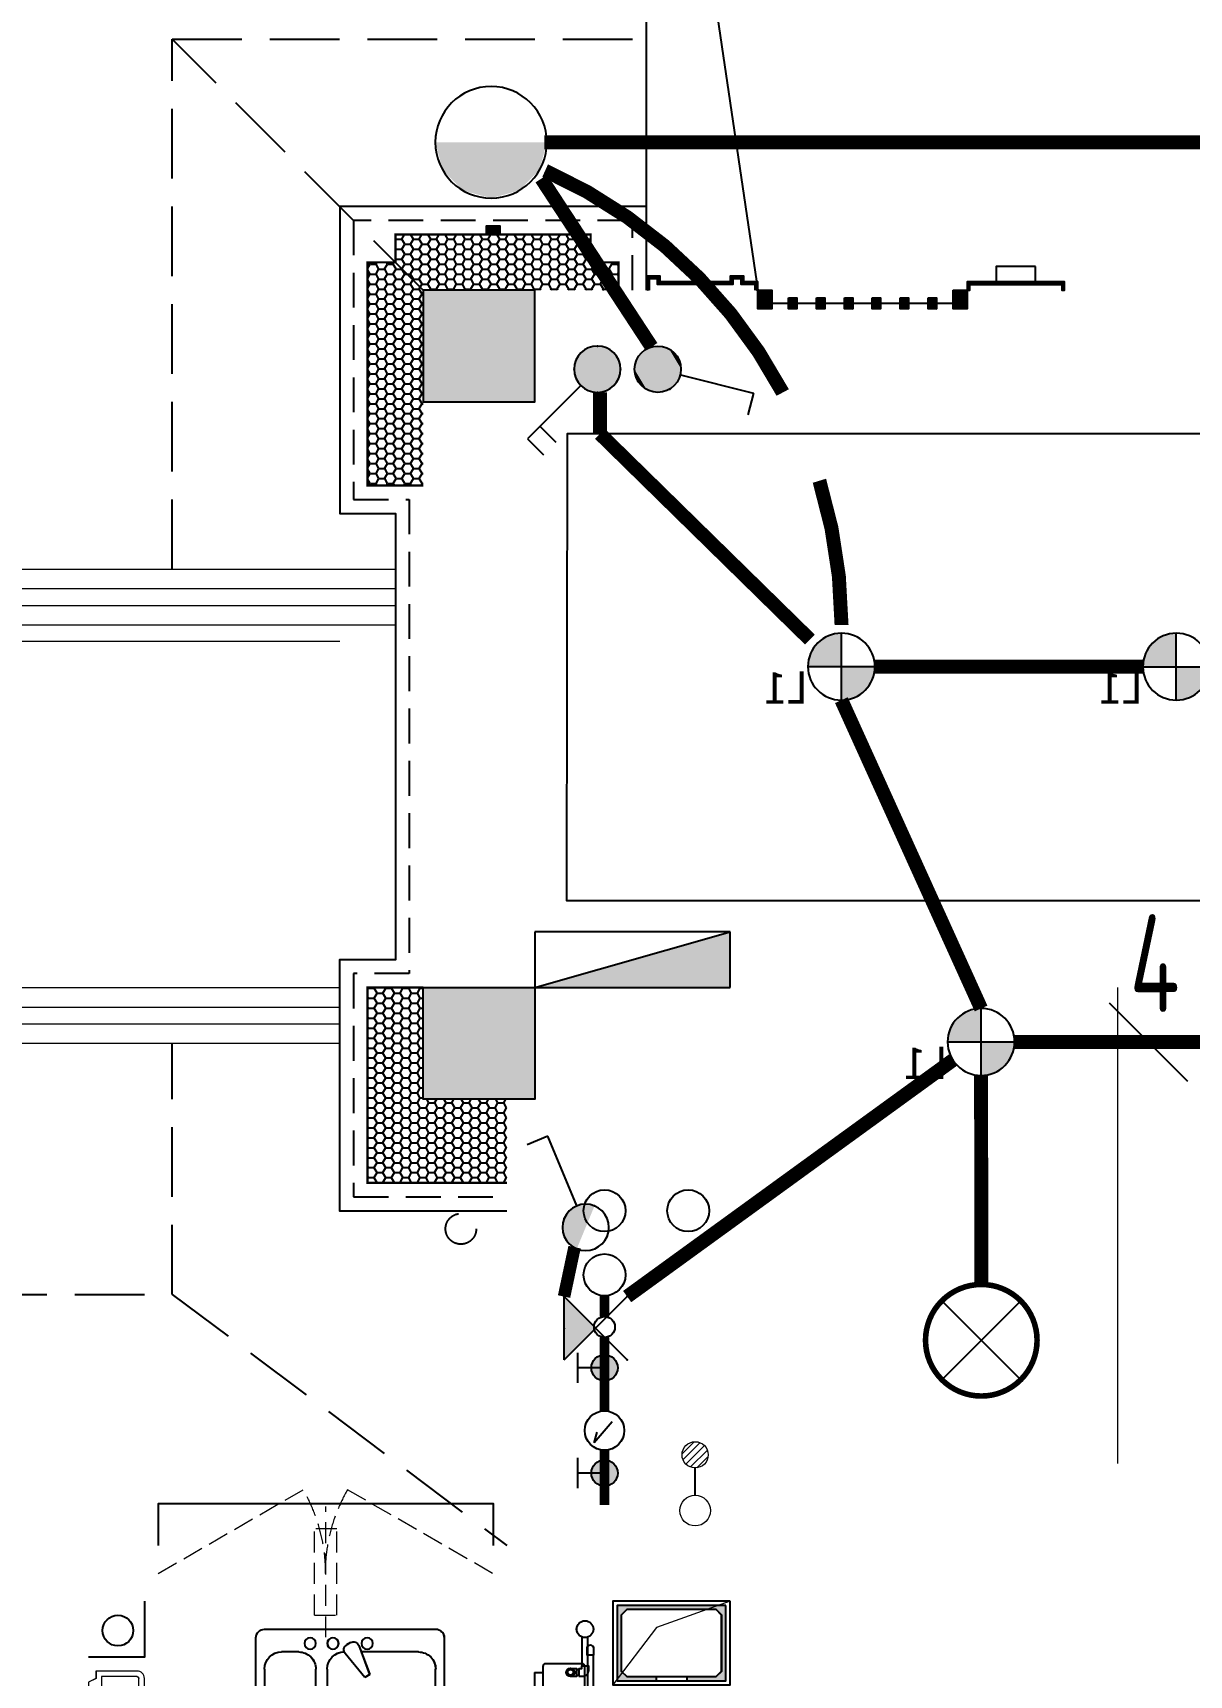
# Model space of a CAD drawing. Extents: x 3443499 to 7125205, y -1700016 to -264854.
# Drawn here: x 3556809 to 3560956, y -1009694 to -1003806 of the extents above; entities that cross this region are included whole.
import ezdxf
from ezdxf.enums import TextEntityAlignment as Align

# ---------------------------------------------------------------- set-up
doc = ezdxf.new("R2010")
doc.units = 0
doc.header["$LTSCALE"] = 1000
doc.header["$MEASUREMENT"] = 0
doc.linetypes.add('DASH', pattern=[0.35, 0.25, -0.1])
doc.linetypes.add('HIDDEN', pattern=[0.375, 0.25, -0.125])
doc.layers.get('0').update_dxf_attribs({"linetype": 'CONTINUOUS'})
for name, color, linetype in [('!校对', 2, 'CONTINUOUS'), ('A-EQPM-MECH', 191, 'CONTINUOUS'), ('A-标注', 1, 'CONTINUOUS'), ('AH-FURNITURE', 1, 'CONTINUOUS'), ('DIM-照明', 7, 'CONTINUOUS'), ('E-天花灯具', 92, 'CONTINUOUS'), ('E-天花辅助2', 54, 'CONTINUOUS'), ('EQUIP-照明', 3, 'CONTINUOUS'), ('EQUIP_消火栓', 7, 'CONTINUOUS'), ('IP-bath&kitchen-JOHNSON', 4, 'CONTINUOUS'), ('LVTRY', 252, 'CONTINUOUS'), ('TEL_TEXT', 7, 'CONTINUOUS'), ('VPIPE-中水', 122, 'CONTINUOUS'), ('VPIPE-凝结', 150, 'CONTINUOUS'), ('VPIPE-消防', 1, 'TG_X'), ('VPIPE-给水', 3, 'TG_J'), ('VPIPE-雨水', 4, 'DASH'), ('WIRE-照明', 2, 'CONTINUOUS'), ('修改标示', 212, 'CONTINUOUS'), ('卫生间', 6, 'CONTINUOUS'), ('建筑-排气道', 252, 'CONTINUOUS'), ('污水', 3, 'CONTINUOUS'), ('看线', 185, 'CONTINUOUS'), ('立面', 73, 'CONTINUOUS'), ('立面-看线', 251, 'CONTINUOUS'), ('给水', 4, 'CONTINUOUS'), ('铝合金', 144, 'CONTINUOUS')]:
    doc.layers.add(name, color=color, linetype=linetype)
for name, color, linetype, lineweight in [('EQUIP_地漏', 7, 'CONTINUOUS', 18), ('PUB_HATCH', 8, 'CONTINUOUS', 9), ('STAIR', 252, 'CONTINUOUS', 20), ('VPIPE-废水', 31, 'TG_F', 18), ('WINDOW', 146, 'CONTINUOUS', 20), ('平面-栏杆', 56, 'CONTINUOUS', 15), ('平面-看线', 252, 'CONTINUOUS', 15), ('平面-空调室内机', 176, 'CONTINUOUS', 9), ('平面-空调预留孔', 252, 'CONTINUOUS', 15), ('立面-洞口示意', 252, 'CONTINUOUS', 13)]:
    doc.layers.add(name, color=color, linetype=linetype, lineweight=lineweight)
doc.styles.add('_TEL_DIM', font='SIMPLEX', dxfattribs={"width": 0.8, "height": 3.5, "bigfont": 'HZTXT'})
doc.styles.add('DIM_FONT', font='SIMPLEX', dxfattribs={"width": 0.7, "bigfont": 'GBCBIG'})
doc.styles.get("Standard").update_dxf_attribs({"font": 'gbenor.shx', "bigfont": 'gbcbig.shx'})
doc.styles.add('TG_LINETYPE', font='SIMPLEX', dxfattribs={"width": 0.8, "height": 3, "bigfont": 'HZTXT'})
doc.styles.add('黑体', font='simhei.ttf')
doc.linetypes.add('LED', pattern='A,0.5,-0.2,["LED",Standard,S=0.2,R=0,X=-0.2,Y=-0.1],-0.2', length=0.9)
doc.linetypes.add('TG_F', pattern='A,2,-0.3,["F",TG_LINETYPE,S=0.1,R=0,X=-0.23,Y=-0.15],0', length=2.3)
doc.linetypes.add('TG_J', pattern='A,2,-0.22,["J",TG_LINETYPE,S=0.1,R=0,X=-0.18,Y=-0.15],0', length=2.22)
doc.linetypes.add('TG_X', pattern='A,4,-0.3,["X",TG_LINETYPE,S=0.1,R=0,X=-0.23,Y=-0.15],0', length=4.3)

# ---------------------------------------------------------------- blocks, each defined once
blk = doc.blocks.new('rtyg7uyhg')
at = {"layer": 'LVTRY'}
for p, q in [((193590.3, 45458.1), (193590.3, 45069.5)), ((194234.6, 45488.8), (193621, 45488.8)), ((194265.3, 45069.5), (194265.3, 45458.1)), ((193682.3, 45407), (193887.8, 45407)), ((193896.4, 45429.9), (193857.6, 45326.3)), ((193875.3, 45316), (193945.6, 45401.5)), ((193925.8, 45440.4), (193940.1, 45432.2)), ((194111.9, 45407), (194173.3, 45407)), ((193621, 45130.8), (193621, 45345.6)), ((194009.6, 45345.6), (194009.6, 45130.8)), ((194050.5, 45130.8), (194050.5, 45345.6)), ((194234.6, 45345.6), (194234.6, 45130.8)), ((193857.6, 45326.3), (193875.3, 45316)), ((193621, 45038.8), (194234.6, 45038.8)), ((193948.3, 45069.5), (193682.3, 45069.5)), ((194173.3, 45069.5), (194111.9, 45069.5))]:
    blk.add_line(p, q, dxfattribs=at)
for centre, radius in [((193866.4, 45437.7), 20.5), ((193989.2, 45437.7), 20.5), ((194071, 45437.7), 20.5), ((193815.3, 45238.2), 25.6), ((194137.5, 45238.2), 25.6)]:
    blk.add_circle(centre, radius, dxfattribs=at)
for centre, radius, start, end in [((193621, 45458.1), 30.7, 89.99999, 179.99999), ((194234.6, 45458.1), 30.7, 359.99999, 89.99999), ((193682.3, 45345.6), 61.4, 89.99999, 179.99999), ((193915.6, 45422.7), 20.5, 59.99999, 159.46231), ((193929.8, 45414.5), 20.5, 320.53767, 59.99999), ((193948.3, 45345.6), 61.4, 359.99999, 89.99999), ((194111.9, 45345.6), 61.4, 89.99999, 179.99999), ((194173.3, 45345.6), 61.4, 359.99999, 89.99999), ((193682.3, 45130.8), 61.4, 179.99999, 269.99999), ((193948.3, 45130.8), 61.4, 269.99999, 359.99999), ((194111.9, 45130.8), 61.4, 179.99999, 269.99999), ((194173.3, 45130.8), 61.4, 269.99999, 359.99999), ((193621, 45069.5), 30.7, 179.99999, 269.99999), ((194234.6, 45069.5), 30.7, 269.99999, 359.99999)]:
    blk.add_arc(centre, radius, start, end, dxfattribs=at)
at = {"layer": 'LVTRY', "style": 'DIM_FONT', "width": 0.8, "flags": 9}
for tag in ['YSIZE', 'XSIZE']:
    blk.add_attdef(tag, (193927.8, 45487.8), '', height=0.5, rotation=89.99999, dxfattribs=at)
blk = doc.blocks.new('A-Kitchen-7')
at = {"layer": 'LVTRY'}
for p, q in [((-518.7, 779.7), (-7.2, 834.3)), ((-3.6, 810.6), (-515, 756)), ((-7.2, 834.3), (-3.6, 810.6)), ((-515, 756), (-518.7, 779.7)), ((515, 756), (-515, 756)), ((-515, 756), (-515, 40)), ((-485.6, 760.5), (-484.9, 756)), ((-29.1, 767), (-112.1, 756)), ((-29.1, 767), (-35.2, 806.4)), ((515, 780), (0, 780)), ((0, 756), (0, 780)), ((515, 756), (515, 780)), ((515, 40), (515, 756)), ((-515, 40), (515, 40))]:
    blk.add_line(p, q, dxfattribs=at)
blk.add_lwpolyline([(-468.9, 40), (-468.9, 0), (468.9, 0), (468.9, 40)], close=True, dxfattribs=at)
blk = doc.blocks.new('A$C60D053AF')
at = {"layer": 'AH-FURNITURE', "color": 8}
for p, q in [((232.5, -90), (128.3, -90)), ((232.5, -110), (128.3, -110)), ((192.5, -71), (327.6, -71)), ((192.5, -91), (327.6, -91)), ((341.7, -96.9), (370, -143.2)), ((355.9, -82.7), (384.2, -129)), ((245, -129.5), (245, -122.5)), ((265, -129.5), (265, -122.5)), ((255, -281), (255, -251)), ((255, -281), (393, -281)), ((393, -281), (393, -251))]:
    blk.add_line(p, q, dxfattribs=at)
for points in [[(170, -68, 1), (170, -94), (192.5, -94), (192.5, -68)], [(234, -251), (414, -251, 0.414214), (424, -241), (424, -111, 0.414214), (414, -101), (234, -101, 0.414214), (224, -111), (224, -241, 0.414214)], [(268, -122.5), (268, -107, 0.414214), (248, -87), (232.5, -87), (232.5, -113), (242, -113), (242, -122.5)], [(242, -152, 1), (268, -152), (268, -129.5), (242, -129.5)], [(383.8, -161.2, 1), (402.2, -142.8), (386.3, -126.9), (367.9, -145.3)]]:
    blk.add_lwpolyline(points, format="xyb", close=True, dxfattribs=at)
for centre, radius in [((100, -100), 30), ((255, -152), 15), ((255, -152), 10), ((393, -152), 15), ((393, -152), 10)]:
    blk.add_circle(centre, radius, dxfattribs=at)
for radius in [40, 20]:
    blk.add_arc((327.6, -111), radius, 45, 90, dxfattribs=at)
blk = doc.blocks.new('FRSDFDGDGDRGDR')
at = {"layer": '平面-空调预留孔', "color": 252}
for p, q in [((699612.3, 775044), (699612.3, 775441.2)), ((699618.9, 775447.8), (699746.3, 775447.8)), ((699746.3, 775447.8), (699746.3, 775355.4)), ((699719.9, 775342.2), (699719.9, 775143)), ((699726.5, 775348.8), (699739.7, 775348.8)), ((699726.5, 775136.4), (699739.7, 775136.4)), ((699746.3, 775129.8), (699746.3, 775037.4)), ((699746.3, 775037.4), (699618.9, 775037.4))]:
    blk.add_line(p, q, dxfattribs=at)
blk.add_lwpolyline([(699766.1, 775166.7), (699792.5, 775153.5), (699792.5, 775057.2), (699766.1, 775044), (699766.1, 775017.6), (699618.9, 775017.6, -0.414214), (699592.5, 775044), (699592.5, 775441.2, -0.414214), (699618.9, 775467.6), (699766.1, 775467.6), (699766.1, 775441.2), (699792.5, 775428), (699792.5, 775331.6), (699766.1, 775318.4)], format="xyb", close=True, dxfattribs=at)
for centre, radius in [((699739.7, 775331.6), 10.6), ((699739.7, 775243.2), 15.8), ((699739.7, 775153.5), 10.6)]:
    blk.add_circle(centre, radius, dxfattribs=at)
for centre, start, end in [((699618.9, 775441.2), 90, 180), ((699726.5, 775342.2), 90, 180), ((699739.7, 775355.4), 270, 360), ((699726.5, 775143), 180, 270), ((699739.7, 775129.8), 0, 90), ((699618.9, 775044), 180, 270)]:
    blk.add_arc(centre, 6.6, start, end, dxfattribs=at)
blk = doc.blocks.new('*U161')
h = blk.add_hatch(color=5)
h.set_gradient(color1=(0, 0, 255), rotation=180, tint=1)
h.paths.add_polyline_path([(0, 0), (-6.35, -6.35), (-6.35, -2.159), (-15, -2.159), (-15, 2.159), (-6.35, 2.159), (-6.35, 6.35)])
at = {"color": 0, "linetype": 'Continuous'}
blk.add_lwpolyline([(0, 0), (-6.35, -6.35), (-6.35, -2.159), (-15, -2.159), (-15, 2.159), (-6.35, 2.159), (-6.35, 6.35)], close=True, dxfattribs=at)
blk = doc.blocks.new('sgrsefv')
at = {"layer": 'PUB_HATCH'}
blk.add_hatch(color=252, dxfattribs=at).paths.add_polyline_path([(1112933.3, 840916.3), (1112933.3, 840646.3), (1113073.3, 840646.3), (1113073.3, 840661.3), (1112968.3, 840661.3), (1112948.3, 840681.3), (1112948.3, 840881.3), (1112968.3, 840901.3), (1113288.3, 840901.3), (1113308.3, 840881.3), (1113308.3, 840681.3), (1113288.3, 840661.3), (1113183.3, 840661.3), (1113183.3, 840646.3), (1113323.3, 840646.3), (1113323.3, 840916.3)])
at = {"layer": 'LVTRY', "color": 252}
for p, q in [((1113073.3, 840661.3), (1113073.3, 840646.3)), ((1113183.3, 840661.3), (1113183.3, 840646.3))]:
    blk.add_line(p, q, dxfattribs=at)
for points in [[(1112918.3, 840931.3), (1113338.3, 840931.3), (1113338.3, 840631.3), (1112918.3, 840631.3)], [(1112933.3, 840916.3), (1113323.3, 840916.3), (1113323.3, 840646.3), (1112933.3, 840646.3)], [(1113288.3, 840661.3), (1112968.3, 840661.3), (1112948.3, 840681.3), (1112948.3, 840881.3), (1112968.3, 840901.3), (1113288.3, 840901.3), (1113308.3, 840881.3), (1113308.3, 840681.3), (1113288.3, 840661.3)]]:
    blk.add_lwpolyline(points, close=True, dxfattribs=at)
at = {"layer": '立面-洞口示意', "color": 252}
blk.add_lwpolyline([(1112918.3, 840931.3), (1113181.8, 840837.4), (1113338.3, 840631.3)], dxfattribs=at)
at = {"layer": '建筑-排气道', "color": 252, "xscale": -5, "yscale": 5, "zscale": 5, "rotation": 270}
blk.add_blockref('*U161', (1113118.4, 840599), dxfattribs=at)
blk = doc.blocks.new('GDGDGDRGDG')
at = {"layer": 'IP-bath&kitchen-JOHNSON', "color": 8}
blk.add_lwpolyline([(500282.5, 526348.5), (500282.5, 526148.5), (500082.5, 526148.5)], dxfattribs=at)
at = {"layer": 'LVTRY', "color": 251}
for p, q in [((502128.2, 525055.5), (501912.3, 525298.5)), ((502382.5, 525298.5), (501912.3, 525298.5)), ((501912.3, 525298.5), (501912.3, 524398.5)), ((502282.5, 524398.5), (502282.5, 525298.5)), ((502382.5, 525055.5), (502128.2, 525055.5)), ((502128.2, 525055.5), (502128.2, 524640.4)), ((501912.3, 524398.5), (502128.2, 524640.4)), ((502128.2, 524640.4), (502382.5, 524640.4)), ((501912.3, 524398.5), (502382.5, 524398.5))]:
    blk.add_line(p, q, dxfattribs=at)
at = {"layer": 'LVTRY'}
for p, q in [((501972.5, 525218.5), (502372.5, 525218.5)), ((501962.5, 524488.5), (501962.5, 525208.5)), ((502042.5, 525168.5), (502042.5, 524958.5)), ((502047.5, 525168.5), (502047.5, 524958.5)), ((502337.5, 525178.5), (502052.5, 525178.5)), ((502337.5, 525173.5), (502052.5, 525173.5)), ((502092.7, 525198.5), (502092.7, 525108.5)), ((502097.2, 525198.5), (502092.7, 525198.5)), ((502097.2, 525108.5), (502097.2, 525198.5)), ((502242.5, 524958.5), (502242.5, 525168.5)), ((502247.5, 524958.5), (502247.5, 525168.5)), ((502282.5, 525208.5), (502282.5, 524488.5)), ((502092.7, 525108.5), (502097.2, 525108.5)), ((502022.5, 525065.7), (502150, 525065.7)), ((502022.5, 525061.2), (502022.5, 525065.7)), ((502150, 525061.2), (502022.5, 525061.2)), ((502267.5, 525065.7), (502140, 525065.7)), ((502140, 525065.7), (502140, 525061.2)), ((502140, 525061.2), (502267.5, 525061.2)), ((502150, 525065.7), (502150, 525061.2)), ((502267.5, 525061.2), (502267.5, 525065.7)), ((502282.5, 524640.4), (502282.5, 525055.5)), ((502092.7, 524928.5), (502092.7, 525018.5)), ((502092.7, 525018.5), (502097.2, 525018.5)), ((502097.2, 525018.5), (502097.2, 524928.5)), ((502052.5, 524953.5), (502337.5, 524953.5)), ((502052.5, 524948.5), (502337.5, 524948.5)), ((502097.2, 524928.5), (502092.7, 524928.5)), ((501983.1, 524898.5), (502021.9, 524898.5)), ((502002.5, 524879.1), (502002.5, 524917.9)), ((502002.5, 524779.1), (502002.5, 524817.9)), ((501983.1, 524798.5), (502021.9, 524798.5)), ((502052.5, 524748.5), (502337.5, 524748.5)), ((502092.7, 524768.5), (502092.7, 524678.5)), ((502097.2, 524768.5), (502092.7, 524768.5)), ((502097.2, 524678.5), (502097.2, 524768.5)), ((502042.5, 524528.5), (502042.5, 524738.5)), ((502047.5, 524528.5), (502047.5, 524738.5)), ((502052.5, 524743.5), (502337.5, 524743.5)), ((502242.5, 524738.5), (502242.5, 524528.5)), ((502247.5, 524738.5), (502247.5, 524528.5)), ((502150, 524635.7), (502022.5, 524635.7)), ((502022.5, 524635.7), (502022.5, 524631.2)), ((502022.5, 524631.2), (502150, 524631.2)), ((502092.7, 524678.5), (502097.2, 524678.5)), ((502140, 524631.2), (502140, 524635.7)), ((502140, 524635.7), (502267.5, 524635.7)), ((502267.5, 524631.2), (502140, 524631.2)), ((502150, 524631.2), (502150, 524635.7)), ((502267.5, 524635.7), (502267.5, 524631.2)), ((502092.7, 524498.5), (502092.7, 524588.5)), ((502092.7, 524588.5), (502097.2, 524588.5)), ((502097.2, 524588.5), (502097.2, 524498.5)), ((502337.5, 524523.5), (502052.5, 524523.5)), ((502337.5, 524518.5), (502052.5, 524518.5)), ((502372.5, 524478.5), (501972.5, 524478.5)), ((502097.2, 524498.5), (502092.7, 524498.5))]:
    blk.add_line(p, q, dxfattribs=at)
blk.add_lwpolyline([(501782.5, 523948.5), (501782.5, 525748.5), (500082.4, 525748.5)], dxfattribs=at)
for centre, radius in [((502195, 525063.5), 29.7), ((502195, 525063.5), 11.7), ((502002.5, 524898.5), 17), ((502002.5, 524798.5), 17), ((502195, 524633.5), 29.7), ((502195, 524633.5), 11.7)]:
    blk.add_circle(centre, radius, dxfattribs=at)
for centre, radius, start, end in [((501972.5, 525208.5), 10, 90, 180), ((502272.5, 525208.5), 10, 0, 90), ((502052.5, 525168.5), 10, 90, 180), ((502052.5, 525168.5), 5, 90, 180), ((502237.5, 525168.5), 10, 0, 90), ((502237.5, 525168.5), 5, 0, 90), ((502095, 525063.5), 56.7, 2.27424, 87.72576), ((502095, 525063.5), 52.2, 2.47041, 87.52959), ((502195, 525063.5), 56.7, 92.27424, 177.72576), ((502195, 525063.5), 52.2, 92.47041, 177.52959), ((502095, 525063.5), 56.7, 272.27424, 357.72576), ((502095, 525063.5), 52.2, 272.47041, 357.52959), ((502195, 525063.5), 56.7, 182.27424, 267.72576), ((502195, 525063.5), 52.2, 182.47041, 267.52959), ((502052.5, 524958.5), 10, 180, 270), ((502052.5, 524958.5), 5, 180, 270), ((502237.5, 524958.5), 5, 270, 0), ((502237.5, 524958.5), 10, 270, 0), ((502052.5, 524738.5), 10, 90, 180), ((502237.5, 524738.5), 10, 0, 90), ((502052.5, 524738.5), 5, 90, 180), ((502095, 524633.5), 56.7, 2.27424, 87.72576), ((502195, 524633.5), 56.7, 92.27424, 177.72576), ((502237.5, 524738.5), 5, 0, 90), ((502095, 524633.5), 52.2, 2.47041, 87.52959), ((502095, 524633.5), 56.7, 272.27424, 357.72576), ((502095, 524633.5), 52.2, 272.47041, 357.52959), ((502195, 524633.5), 56.7, 182.27424, 267.72576), ((502195, 524633.5), 52.2, 92.47041, 177.52959), ((502195, 524633.5), 52.2, 182.47041, 267.52959), ((502052.5, 524528.5), 10, 180, 270), ((502052.5, 524528.5), 5, 180, 270), ((502237.5, 524528.5), 5, 270, 0), ((502237.5, 524528.5), 10, 270, 0), ((501972.5, 524488.5), 10, 180, 270), ((502272.5, 524488.5), 10, 270, 0)]:
    blk.add_arc(centre, radius, start, end, dxfattribs=at)
at = {"xscale": -1}
for name, p in [('sgrsefv', (1615300.8, -314582.9)), ('rtyg7uyhg', (694947.8, 480759.7)), ('FRSDFDGDGDRGDR', (1199875, -249369.1))]:
    blk.add_blockref(name, p, dxfattribs=at)
at = {"rotation": 270}
blk.add_blockref('A$C60D053AF', (501962.5, 526348.5), dxfattribs=at)
at = {"layer": 'LVTRY', "color": 1, "extrusion": (0, 0, -1), "xscale": -0.7999999999883585, "yscale": 0.7999999999883585, "zscale": -0.7999999999883585, "rotation": 270}
blk.add_blockref('A-Kitchen-7', (-500582.5, 523286.5), dxfattribs=at)
blk = doc.blocks.new('A$C2705576B')
at = {"layer": '给水'}
h = blk.add_hatch(color=252, dxfattribs=at)
edge = h.paths.add_edge_path()
edge.add_arc((417.5, -1741.2), 47.2, 0, 360)
h = blk.add_hatch(color=252, dxfattribs=at)
edge = h.paths.add_edge_path()
edge.add_arc((794.7, -1741.2), 47.2, 0, 360)
at = {"layer": '给水', "color": 252}
for p, q in [((363.1, -1645.4), (471.8, -1645.4)), ((417.5, -1741.2), (417.5, -1645.4)), ((740.3, -1645.4), (849, -1645.4)), ((794.7, -1741.2), (794.7, -1645.4)), ((601.1, -1768.1), (525.3, -1704.3)), ((525.3, -1704.3), (564, -1715))]:
    blk.add_line(p, q, dxfattribs=at)
at = {"layer": '给水', "color": 252, "const_width": 35.4}
for points in [[(499.1, -1741.2), (302.5, -1741.2)], [(903.5, -1741.2), (640.6, -1741.2)], [(1052.8, -1741.2), (978.5, -1741.2)]]:
    blk.add_lwpolyline(points, dxfattribs=at)
at = {"layer": '给水', "color": 252}
for centre, radius in [((417.5, -1741.2), 47.2), ((569.8, -1741.2), 70.8), ((794.7, -1741.2), 47.2), ((941, -1741.2), 37.5)]:
    blk.add_circle(centre, radius, dxfattribs=at)
blk = doc.blocks.new('$TwtSys$00000141')
at = {"color": 1}
for p, q in [((-47.1, 3.8), (-5, 45.9)), ((-47.1, 3.8), (-5, 45.9)), ((-43.6, -17.5), (17.5, 43.6)), ((-43.6, -17.5), (17.5, 43.6)), ((-33.2, -33.2), (33.2, 33.2)), ((-33.2, -33.2), (33.2, 33.2)), ((-16.2, -43.5), (43.8, 16.4)), ((-16.2, -43.5), (43.8, 16.4)), ((5.7, -46.1), (46.1, -5.7)), ((5.7, -46.1), (46.1, -5.7))]:
    blk.add_line(p, q, dxfattribs=at)
blk.add_circle((0, 0), 47, dxfattribs=at)
blk.add_circle((0, 0), 47, dxfattribs=at)
blk = doc.blocks.new('dongkong')
at = {"layer": '平面-空调预留孔', "color": 8, "linetype": 'HIDDEN', "ltscale": 0.3}
for p, q in [((-603796, 210899.9), (-603796, 210431.5)), ((-603836, 210821), (-603836, 210510.8)), ((-603836, 210821), (-603756, 210821)), ((-603756, 210821), (-603756, 210510.8))]:
    blk.add_line(p, q, dxfattribs=at)
blk.add_lwpolyline([(-603756, 210510.8), (-603836, 210510.8)], dxfattribs=at)
blk = doc.blocks.new('$TwtSys$00000434')
at = {"color": 252}
for p, q in [((-0.5, 0.5), (-0.5, -0.5)), ((-0.5, -0.5), (0.5, 0.5)), ((0.5, 0.5), (-0.5, 0.5)), ((0.5, -0.5), (0.5, 0.5)), ((-0.5, -0.5), (0.5, -0.5))]:
    blk.add_line(p, q, dxfattribs=at)
blk.add_solid([(0.5, -0.5), (0.5, 0.5), (-0.5, -0.5)], dxfattribs=at)
blk = doc.blocks.new('A$C7D502F78')
at = {"layer": '修改标示', "ltscale": 2}
blk.add_lwpolyline([(-150.6, 197.3), (-10.6, 197.3), (-10.6, 142.3), (-150.6, 142.3)], close=True, dxfattribs=at)
blk = doc.blocks.new('HFGHFHF')
at = {"layer": '卫生间', "color": 252, "linetype": 'DASH'}
for p, q in [((288416.6, 688257.2), (289316.6, 689157.2)), ((289316.6, 684657.2), (288116.6, 683757.2))]:
    blk.add_line(p, q, dxfattribs=at)
for points in [[(289316.6, 687257.2), (289316.6, 689157.2), (287616.8, 689157.2)], [(299516.8, 683357.2), (298716.6, 683357.2), (298716.4, 684357.2), (290716.2, 684357.2), (290716, 684657.2), (289316.6, 684657.2), (289316.6, 685557.2)]]:
    blk.add_lwpolyline(points, dxfattribs=at)
blk = doc.blocks.new('A$C028C60F5')
at = {"color": 252}
blk.add_lwpolyline([(400, 0), (0, 0), (0, -400), (400, -400)], close=True, dxfattribs=at)
at = {"layer": 'PUB_HATCH', "color": 252}
blk.add_solid([(0, -400), (400, -400), (0, 0), (400, 0)], dxfattribs=at)
blk = doc.blocks.new('A$C3EFA6995')
for p in [(9700, 100), (9700, -2400), (15900, -2400)]:
    blk.add_blockref('A$C028C60F5', p)
at = {"xscale": -1}
blk.add_blockref('A$C028C60F5', (16300, 100), dxfattribs=at)
blk = doc.blocks.new('A$C74FB3979')
at = {"layer": '立面'}
h = blk.add_hatch(dxfattribs=at)
h.set_pattern_fill('ANSI31', color=252, scale=2)
h.set_pattern_definition([(45, (-849550.222, -780508.916), (-2.24506403, 2.24506403), [])])
h.paths.add_polyline_path([(38725.1, 15056.6), (38775.1, 15056.6), (38775.1, 15086.6), (38725.1, 15086.6)])
h = blk.add_hatch(dxfattribs=at)
h.set_pattern_fill('ANSI31', color=252, scale=2)
h.set_pattern_definition([(45, (-661542.4733, -940223.746), (-2.24506403, 2.24506403), [])])
h.paths.add_polyline_path([(39300, 14856.7), (39699.8, 14856.7), (39699.8, 14886.7), (39649.8, 14886.7), (39649.8, 14906.8), (39599.8, 14906.8), (39599.8, 14886.8), (39349.9, 14886.6), (39349.8, 14906.8), (39300, 14906.8)])
h.paths.add_polyline_path([(39310, 14856.7), (39689.8, 14856.7), (39689.8, 14876.7), (39639.8, 14876.7), (39639.8, 14896.8), (39609.8, 14896.8), (39609.8, 14876.8), (39340, 14876.6), (39339.8, 14896.8), (39310, 14896.8)])
h = blk.add_hatch(dxfattribs=at)
h.set_pattern_fill('ANSI31', color=252, scale=2)
h.set_pattern_definition([(45, (-661602.709, -940223.9284), (-2.24506403, 2.24506403), [])])
h.paths.add_polyline_path([(39699.8, 14856.6), (39749.8, 14856.6), (39749.8, 14789.9), (39699.8, 14789.9)])
h = blk.add_hatch(dxfattribs=at)
h.set_pattern_fill('ANSI31', color=252, scale=2)
h.set_pattern_definition([(45, (-660902.7057, -940223.9247), (-2.24506403, 2.24506403), [])])
h.paths.add_polyline_path([(40399.8, 14856.6), (40449.8, 14856.6), (40449.8, 14789.9), (40399.8, 14789.9)])
h = blk.add_hatch(dxfattribs=at)
h.set_pattern_fill('ANSI31', color=252, scale=2)
h.set_pattern_definition([(45, (-849750.222, -781578.4154), (-2.24506403, 2.24506403), [])])
edge = h.paths.add_edge_path()
edge.add_line((40449.8, 14856.6), (40459.8, 14856.6))
edge.add_line((40459.8, 14856.6), (40459.8, 14876.6))
edge.add_line((40459.8, 14876.6), (40789.8, 14876.6))
edge.add_line((40789.8, 14876.6), (40789.8, 14856.7))
edge.add_line((40789.8, 14856.7), (40799.8, 14856.6))
edge.add_line((40799.8, 14856.6), (40799.8, 14886.6))
edge.add_line((40799.8, 14886.6), (40449.8, 14886.6))
edge.add_line((40449.8, 14886.6), (40449.8, 14856.6))
h = blk.add_hatch(dxfattribs=at)
h.set_pattern_fill('ANSI31', color=252, scale=2)
h.set_pattern_definition([(45, (-661492.7083, -940223.929), (-2.24506403, 2.24506403), [])])
h.paths.add_polyline_path([(39809.8, 14829.6), (39839.8, 14829.6), (39839.8, 14789.9), (39809.8, 14789.9)])
h = blk.add_hatch(dxfattribs=at)
h.set_pattern_fill('ANSI31', color=252, scale=2)
h.set_pattern_definition([(45, (-661392.7083, -940223.93), (-2.24506403, 2.24506403), [])])
h.paths.add_polyline_path([(39909.8, 14829.6), (39939.8, 14829.6), (39939.8, 14789.9), (39909.8, 14789.9)])
h = blk.add_hatch(dxfattribs=at)
h.set_pattern_fill('ANSI31', color=252, scale=2)
h.set_pattern_definition([(45, (-661292.7083, -940223.931), (-2.24506403, 2.24506403), [])])
h.paths.add_polyline_path([(40009.8, 14829.6), (40039.8, 14829.6), (40039.8, 14789.9), (40009.8, 14789.9)])
h = blk.add_hatch(dxfattribs=at)
h.set_pattern_fill('ANSI31', color=252, scale=2)
h.set_pattern_definition([(45, (-661192.7083, -940223.9318), (-2.24506403, 2.24506403), [])])
h.paths.add_polyline_path([(40109.8, 14829.6), (40139.8, 14829.6), (40139.8, 14789.9), (40109.8, 14789.9)])
h = blk.add_hatch(dxfattribs=at)
h.set_pattern_fill('ANSI31', color=252, scale=2)
h.set_pattern_definition([(45, (-661092.7083, -940223.9327), (-2.24506403, 2.24506403), [])])
h.paths.add_polyline_path([(40209.8, 14829.6), (40239.8, 14829.6), (40239.8, 14789.9), (40209.8, 14789.9)])
h = blk.add_hatch(dxfattribs=at)
h.set_pattern_fill('ANSI31', color=252, scale=2)
h.set_pattern_definition([(45, (-660992.7083, -940223.9336), (-2.24506403, 2.24506403), [])])
h.paths.add_polyline_path([(40309.8, 14829.6), (40339.8, 14829.6), (40339.8, 14789.9), (40309.8, 14789.9)])
at = {"layer": '立面-看线'}
h = blk.add_hatch(dxfattribs=at)
h.set_pattern_fill('HONEY', color=252, scale=13)
h.set_pattern_definition([(0, (-416917.405, -517160.14), (30.95625, 17.872595), [20.6375, -41.275]), (120, (-416917.405, -517160.14), (-30.9562463, 17.8726014), [20.6375, -41.275]), (60, (-416917.405, -517160.14), (3.7e-06, 35.7451964), [-41.275, 20.6375])])
h.paths.add_polyline_path([(39100.1, 14956.6), (39100.1, 15056.6), (38400.1, 15056.6), (38400.1, 14956.6), (38300.1, 14956.6), (38300.1, 14156.6), (38499.8, 14156.6), (38499.8, 14856.6), (39199.2, 14856.6), (39199.2, 14956.6)])
h = blk.add_hatch(dxfattribs=at)
h.set_pattern_fill('HONEY', color=252, scale=13)
h.set_pattern_definition([(0, (-417016.767, -520560.14), (30.95625, 17.872595), [20.6375, -41.275]), (120, (-417016.767, -520560.14), (-30.9562463, 17.8726014), [20.6375, -41.275]), (60, (-417016.767, -520560.14), (3.7e-06, 35.7451964), [-41.275, 20.6375])])
h.paths.add_polyline_path([(38799.8, 11956.6), (38499.8, 11956.6), (38499.8, 12356.6), (38300.4, 12356.6), (38300.4, 11656.6), (38799.8, 11656.6)])
at = {"color": 252, "const_width": 8}
for points in [[(38499.8, 14156.6), (38300.1, 14156.6), (38300.1, 14956.6), (38400.1, 14956.6), (38400.1, 15056.6), (38690.1, 15056.6), (38690.1, 15056.6), (38810.1, 15056.6), (38810.1, 15056.6), (39100.1, 15056.6), (39100.1, 14956.6), (39200.1, 14956.6), (39200.1, 14856.6)], [(38499.8, 12356.6), (38299.8, 12356.6), (38299.8, 11656.6), (38799.8, 11656.6)]]:
    blk.add_lwpolyline(points, dxfattribs=at)
at = {"layer": 'A-EQPM-MECH', "color": 252}
for points in [[(39300.1, 14856.6), (39300.1, 17556.6), (44300.1, 17556.6), (44300.1, 14856.6)], [(39300.1, 17556.6), (39699.8, 14856.6)]]:
    blk.add_lwpolyline(points, dxfattribs=at)
at = {"layer": 'STAIR', "color": 252}
for p, q in [((38200.1, 13596.8), (33780.1, 13596.8)), ((40989.8, 12356.6), (40989.8, 10651))]:
    blk.add_line(p, q, dxfattribs=at)
at = {"layer": 'VPIPE-中水', "color": 252, "linetype": 'Continuous'}
blk.add_circle((37405, 10051.6), 55, dxfattribs=at)
at = {"layer": 'VPIPE-凝结', "color": 252}
blk.add_line((39474.8, 10536.6), (39474.8, 10634.6), dxfattribs=at)
at = {"layer": 'VPIPE-废水', "color": 252}
blk.add_circle((39474.8, 10481.6), 55, dxfattribs=at)
at = {"layer": 'VPIPE-消防', "color": 252, "linetype": 'Continuous'}
blk.add_circle((39449.8, 11556.6), 75, dxfattribs=at)
at = {"layer": 'VPIPE-给水', "color": 252, "linetype": 'Continuous'}
for centre in [(39149.8, 11556.6), (39149.8, 11326.6)]:
    blk.add_circle(centre, 75, dxfattribs=at)
at = {"layer": 'VPIPE-雨水', "color": 252}
blk.add_circle((38634.8, 11491.6), 55, dxfattribs=at)
at = {"layer": 'WINDOW', "color": 252, "linetype": 'DASH', "ltscale": 0.3}
for points in [[(37549.8, 10256.6), (38069.4, 10556.6, -0.131652), (38149.8, 10256.6)], [(38748, 10256.6), (38228.3, 10556.6, 0.131652), (38148, 10256.6)]]:
    blk.add_lwpolyline(points, format="xyb", dxfattribs=at)
at = {"layer": '平面-栏杆', "color": 252}
for p, q in [((33780.1, 13786.8), (38399.8, 13786.8)), ((33780.1, 13726.8), (38399.8, 13726.8)), ((33780.1, 12286.8), (38199.8, 12286.8)), ((33780.1, 12226.8), (38199.8, 12226.8))]:
    blk.add_line(p, q, dxfattribs=at)
at = {"layer": '平面-看线', "color": 252}
for p, q in [((33780.1, 13856.8), (38399.8, 13856.8)), ((33780.1, 13656.8), (38399.8, 13656.8)), ((33780.1, 12356.8), (38199.8, 12356.8)), ((33780.1, 12156.8), (38199.8, 12156.8))]:
    blk.add_line(p, q, dxfattribs=at)
at = {"layer": '看线', "color": 252}
blk.add_lwpolyline([(39300.1, 14856.6), (39300.1, 15156.6), (38200.1, 15156.6), (38200.1, 14056.6), (38399.8, 14056.6), (38399.8, 12456.6), (38199.8, 12456.6), (38199.8, 11556.6), (38799.8, 11556.6)], dxfattribs=at)
at = {"layer": '看线', "color": 252, "linetype": 'HIDDEN', "ltscale": 0.5}
blk.add_lwpolyline([(39250.1, 14856.6), (39250.1, 15106.6), (38250.1, 15106.6), (38250.1, 14106.6), (38449.8, 14106.6), (38449.8, 12406.6), (38249.8, 12406.6), (38249.8, 11606.6), (38799.8, 11606.6)], dxfattribs=at)
at = {"layer": '看线', "color": 252, "ltscale": 0.5}
blk.add_lwpolyline([(37550.1, 10356.6), (37550.1, 10506.6), (38750.1, 10506.6), (38750.1, 10356.6)], dxfattribs=at)
at = {"layer": '立面', "color": 252}
for p, q in [((39909.8, 14829.6), (39939.8, 14829.6)), ((39909.8, 14789.9), (39909.8, 14829.6)), ((39939.8, 14789.9), (39909.8, 14789.9)), ((39939.8, 14829.6), (39939.8, 14789.9))]:
    blk.add_line(p, q, dxfattribs=at)
for points in [[(38725.1, 15056.6), (38775.1, 15056.6), (38775.1, 15086.6), (38725.1, 15086.6)], [(39699.8, 14856.6), (39749.8, 14856.6), (39749.8, 14789.9), (39699.8, 14789.9)], [(40399.8, 14856.6), (40449.8, 14856.6), (40449.8, 14789.9), (40399.8, 14789.9)], [(40009.8, 14829.6), (40039.8, 14829.6), (40039.8, 14789.9), (40009.8, 14789.9)], [(40109.8, 14829.6), (40139.8, 14829.6), (40139.8, 14789.9), (40109.8, 14789.9)], [(40209.8, 14829.6), (40239.8, 14829.6), (40239.8, 14789.9), (40209.8, 14789.9)], [(40309.8, 14829.6), (40339.8, 14829.6), (40339.8, 14789.9), (40309.8, 14789.9)]]:
    blk.add_lwpolyline(points, close=True, dxfattribs=at)
blk.add_lwpolyline([(40449.8, 14856.6), (40459.8, 14856.6), (40459.8, 14876.6), (40789.8, 14876.6), (40789.8, 14856.7), (40799.8, 14856.6), (40799.8, 14886.6), (40449.8, 14886.6), (40449.8, 14856.6)], dxfattribs=at)
at = {"layer": '铝合金', "color": 252}
for p, q in [((39749.8, 14809.8), (39809.8, 14809.8)), ((39839.8, 14809.7), (39909.8, 14809.7)), ((39939.8, 14809.7), (40009.8, 14809.7)), ((40039.8, 14809.7), (40109.8, 14809.7)), ((40139.8, 14809.7), (40209.8, 14809.7)), ((40239.8, 14809.7), (40309.8, 14809.7)), ((40339.8, 14809.7), (40399.8, 14809.7))]:
    blk.add_line(p, q, dxfattribs=at)
for points in [[(38725.1, 15056.6), (38775.1, 15056.6), (38775.1, 15086.6), (38725.1, 15086.6)], [(39699.8, 14856.6), (39749.8, 14856.6), (39749.8, 14789.9), (39699.8, 14789.9)], [(40399.8, 14856.6), (40449.8, 14856.6), (40449.8, 14789.9), (40399.8, 14789.9)], [(39809.8, 14829.6), (39839.8, 14829.6), (39839.8, 14789.9), (39809.8, 14789.9)], [(39909.8, 14829.6), (39939.8, 14829.6), (39939.8, 14789.9), (39909.8, 14789.9)], [(40009.8, 14829.6), (40039.8, 14829.6), (40039.8, 14789.9), (40009.8, 14789.9)], [(40109.8, 14829.6), (40139.8, 14829.6), (40139.8, 14789.9), (40109.8, 14789.9)], [(40209.8, 14829.6), (40239.8, 14829.6), (40239.8, 14789.9), (40209.8, 14789.9)], [(40309.8, 14829.6), (40339.8, 14829.6), (40339.8, 14789.9), (40309.8, 14789.9)]]:
    blk.add_lwpolyline(points, close=True, dxfattribs=at)
for points in [[(39699.8, 14856.7), (39699.8, 14886.7), (39649.8, 14886.7), (39649.8, 14906.8), (39599.8, 14906.8), (39599.8, 14886.8), (39349.9, 14886.6), (39349.8, 14906.8), (39300, 14906.8), (39300, 14856.7)], [(39689.8, 14856.7), (39689.8, 14876.7), (39639.8, 14876.7), (39639.8, 14896.8), (39609.8, 14896.8), (39609.8, 14876.8), (39340, 14876.6), (39339.8, 14896.8), (39310, 14896.8), (39310, 14856.7)], [(40449.8, 14856.6), (40459.8, 14856.6), (40459.8, 14876.6), (40789.8, 14876.6), (40789.8, 14856.7), (40799.8, 14856.6), (40799.8, 14886.6), (40449.8, 14886.6), (40449.8, 14856.6)]]:
    blk.add_lwpolyline(points, dxfattribs=at)
at = {"color": 252, "xscale": -1}
for name, p in [('HFGHFHF', (326916.4, -673400.6)), ('A$C3EFA6995', (54799.8, 14756.6))]:
    blk.add_blockref(name, p, dxfattribs=at)
at = {"color": 252}
for p in [(-462782.7, -516191.9), (-462782.5, -516191.9)]:
    blk.add_blockref('GDGDGDRGDG', p, dxfattribs=at)
at = {"layer": 'EQUIP_地漏', "color": 252}
blk.add_blockref('$TwtSys$00000141', (39474.8, 10681.6), dxfattribs=at)
at = {"layer": 'EQUIP_消火栓', "color": 252, "xscale": 700, "yscale": 200, "zscale": 700}
blk.add_blockref('$TwtSys$00000434', (39249.8, 12456.6), dxfattribs=at)
at = {"layer": '修改标示', "color": 252, "ltscale": 2, "xscale": -1}
blk.add_blockref('A$C7D502F78', (40544.2, 14744.2), dxfattribs=at)
at = {"layer": '平面-空调室内机', "color": 252, "ltscale": 0.3, "xscale": -1, "rotation": 180}
blk.add_blockref('dongkong', (641945.9, 220927.4), dxfattribs=at)
at = {"layer": '污水', "color": 252, "rotation": 90.00000000010901}
blk.add_blockref('A$C2705576B', (37408.6, 10198.8), dxfattribs=at)
blk = doc.blocks.new('$equip$00001213')
for p, q in [((0.147, 0.356), (0.625, 0.833)), ((0.625, 0.833), (0.766, 0.692))]:
    blk.add_line(p, q)
blk.add_circle((0, 0.208), 0.208)
for p in [(0, 0.417), (-0.208, 0.208), (0.208, 0.208), (0, 0)]:
    blk.add_point(p)
for points in [[(0.104, 0.389), (0.104, 0.028), (0, 0.417), (0, 0)], [(0.18, 0.313), (0.18, 0.104), (0.104, 0.389), (0.104, 0.028)], [(0.208, 0.208), (0.208, 0.208), (0.18, 0.313), (0.18, 0.104)]]:
    blk.add_solid(points)
at = {"flags": 9}
blk.add_attdef('A', (0, 0), '', height=0.00002, dxfattribs=at)
blk = doc.blocks.new('$equip$00001154')
for p, q in [((0, 0.283), (0, -0.283)), ((0, 0.283), (0.566, -0.283)), ((0.566, 0.283), (0, -0.283))]:
    blk.add_line(p, q)
for p in [(0.566, 0.283), (0, 0.004), (0.283, 0), (0.566, -0.283)]:
    blk.add_point(p)
blk.add_solid([(0, -0.283), (0.283, 0), (0, 0.283)])
at = {"layer": 'TEL_TEXT', "style": '_TEL_DIM', "flags": 1}
blk.add_attdef('A', text='', height=0.00002, dxfattribs=at).set_placement((0, 0), align=Align.MIDDLE_CENTER)
blk = doc.blocks.new('$equip$00001151')
blk.add_circle((0, 0.5), 0.5)
for points in [[(0.433, 0.25), (-0.433, 0.25), (0.5, 0.5), (-0.5, 0.5)], [(0.25, 0.067), (-0.25, 0.067), (0.433, 0.25), (-0.433, 0.25)], [(0, 0), (0, 0), (0.25, 0.067), (-0.25, 0.067)]]:
    blk.add_solid(points)
at = {"flags": 9}
blk.add_attdef('A', (0, 0), '', height=0.00002, dxfattribs=at)
blk = doc.blocks.new('DFADS')
at = {"layer": 'A-标注'}
h = blk.add_hatch(color=251, dxfattribs=at)
h.paths.add_polyline_path([(3405.603, 358.327), (3406.803, 358.327, 0.414214), (3405.603, 359.527)])
h.paths.add_polyline_path([(3404.403, 358.327, 0.414214), (3405.603, 357.127), (3405.603, 358.327)])
at = {"layer": 'A-标注', "color": 92}
for p, q in [((3405.603, 357.127), (3405.603, 359.527)), ((3406.803, 358.327), (3404.403, 358.327))]:
    blk.add_line(p, q, dxfattribs=at)
blk.add_circle((3405.603, 358.327), 1.2, dxfattribs=at)
at = {"layer": 'A-标注', "color": 3, "style": '黑体'}
blk.add_text('L1', height=1.152, dxfattribs=at).set_placement((3406.799, 357.002))
blk = doc.blocks.new('$equip$00001963')
for p, q in [((0.147, 0.356), (0.625, 0.833)), ((0.625, 0.833), (0.766, 0.692)), ((0.512, 0.72), (0.653, 0.579))]:
    blk.add_line(p, q)
blk.add_circle((0, 0.208), 0.208)
for p in [(0, 0.417), (-0.208, 0.208), (0.208, 0.208), (0, 0)]:
    blk.add_point(p)
for points in [[(-0.18, 0.313), (0.18, 0.313), (-0.208, 0.208), (0.208, 0.208)], [(-0.104, 0.389), (0.104, 0.389), (-0.18, 0.313), (0.18, 0.313)], [(0, 0.417), (0, 0.417), (-0.104, 0.389), (0.104, 0.389)], [(-0.18, 0.104), (0.18, 0.104), (-0.208, 0.208), (0.208, 0.208)], [(-0.104, 0.028), (0.104, 0.028), (-0.18, 0.104), (0.18, 0.104)], [(0, 0), (0, 0), (-0.104, 0.028), (0.104, 0.028)]]:
    blk.add_solid(points)
at = {"layer": 'TEL_TEXT', "style": '_TEL_DIM', "flags": 1}
blk.add_attdef('A', text='', height=0.00002, dxfattribs=at).set_placement((0, 0), align=Align.MIDDLE_CENTER)
blk = doc.blocks.new('$equip$00001962')
for p, q in [((0.147, 0.356), (0.625, 0.833)), ((0.625, 0.833), (0.766, 0.692))]:
    blk.add_line(p, q)
blk.add_circle((0, 0.208), 0.208)
for p in [(0, 0.417), (-0.208, 0.208), (0.208, 0.208), (0, 0)]:
    blk.add_point(p)
for points in [[(-0.18, 0.313), (0.18, 0.313), (-0.208, 0.208), (0.208, 0.208)], [(-0.104, 0.389), (0.104, 0.389), (-0.18, 0.313), (0.18, 0.313)], [(0, 0.417), (0, 0.417), (-0.104, 0.389), (0.104, 0.389)], [(-0.18, 0.104), (0.18, 0.104), (-0.208, 0.208), (0.208, 0.208)], [(-0.104, 0.028), (0.104, 0.028), (-0.18, 0.104), (0.18, 0.104)], [(0, 0), (0, 0), (-0.104, 0.028), (0.104, 0.028)]]:
    blk.add_solid(points)
at = {"layer": 'TEL_TEXT', "style": '_TEL_DIM', "flags": 1}
blk.add_attdef('A', text='', height=0.00002, dxfattribs=at).set_placement((0, 0), align=Align.MIDDLE_CENTER)
blk = doc.blocks.new('$TelecSys$00000095')
blk.add_line((0.4, 0.4), (-0.4, -0.4))
at = {"width": 0.8}
blk.add_attdef('N', text='', height=1, dxfattribs=at).set_placement((-0.017, 1.056), align=Align.MIDDLE)
blk = doc.blocks.new('$equip$00002539')
for p, q in [((-0.354, 0.354), (0.354, -0.354)), ((0.354, 0.354), (-0.354, -0.354))]:
    blk.add_line(p, q)
at = {"const_width": 0.05}
blk.add_lwpolyline([(-0.5, 0, 1), (0.5, 0, 1), (-0.5, 0, 0.911406)], format="xyb", dxfattribs=at)
blk.add_circle((0, 0), 0.5)
for p in [(0, 0.5), (-0.5, 0), (0.5, 0), (0, -0.5)]:
    blk.add_point(p)
at = {"color": 7, "style": '_TEL_DIM', "flags": 1}
blk.add_attdef('A', text='', height=0.00002, dxfattribs=at).set_placement((0, 0), align=Align.MIDDLE_CENTER)

msp = doc.modelspace()

# ---------------------------------------------------------------- linework, layer by layer
at = {"layer": 'E-天花辅助2', "color": 6, "linetype": 'LED', "ltscale": 0.3}
msp.add_lwpolyline([(3564293.9, -1005243.7), (3558724.8, -1005243.7), (3558722.2, -1006916.1), (3564291.3, -1006916.1)], close=True, dxfattribs=at)
at = {"layer": 'WIRE-照明', "linetype": 'Continuous', "const_width": 50}
for points in [[(3564351.9, -1004198.6), (3558643.3, -1004198.6)], [(3560789.5, -1006078.3), (3559828.5, -1006078.3)], [(3560209.4, -1007303.7), (3559708.5, -1006198.3)]]:
    msp.add_lwpolyline(points, dxfattribs=at)
at = {"layer": 'WIRE-照明', "color": 2, "const_width": 50}
for points in [[(3558646.2, -1004300.1, -0.166691), (3559498.2, -1005095.5, -0.166691)], [(3559629.7, -1005411.8, -0.0732), (3559709.1, -1005929)]]:
    msp.add_lwpolyline(points, format="xyb", dxfattribs=at)
for points in [[(3559027.8, -1004931.8), (3558632.6, -1004328.7)], [(3558842.8, -1005094.8), (3558842.8, -1005243.7)], [(3559595.5, -1005981.1), (3558842.8, -1005243.7)]]:
    msp.add_lwpolyline(points, dxfattribs=at)
at = {"layer": 'WIRE-照明', "color": 2, "linetype": 'Continuous', "const_width": 50}
for points in [[(3560329.4, -1007423.7), (3561289.4, -1007423.7)], [(3558940.3, -1008336.4), (3560108.5, -1007488.7)], [(3560210.5, -1008293), (3560209.4, -1007543.7)]]:
    msp.add_lwpolyline(points, dxfattribs=at)
at = {"layer": 'WIRE-照明', "const_width": 45}
msp.add_lwpolyline([(3558751.7, -1008159.2), (3558714, -1008336.4)], dxfattribs=at)

# ---------------------------------------------------------------- block references
at = {"layer": '!校对'}
msp.add_blockref('A$C74FB3979', (3519709.3, -1019585.3), dxfattribs=at)
at = {"layer": 'DIM-照明', "color": 2}
ref = msp.add_blockref('$TelecSys$00000095', (3560809.1, -1007423.7), dxfattribs=dict(at, xscale=-350, yscale=350, zscale=350))
ref.add_attrib('N', '4', dxfattribs={"layer": '0', "color": 7, "height": 350, "width": 0.8}).set_placement((3560831.7, -1007140.9), align=Align.MIDDLE)
at = {"layer": 'E-天花灯具', "xscale": -100.0001919246308, "yscale": 100.0001919246308, "zscale": 100.0001919246308, "rotation": 359.9999997908254}
for p in [(3900269.5, -1041911), (3901470.5, -1041911.1), (3900770.3, -1043256.4)]:
    msp.add_blockref('DFADS', p, dxfattribs=at)
at = {"layer": 'EQUIP-照明', "color": 2, "yscale": 400, "zscale": 400}
for name, p, xscale, rotation in [('$equip$00001151', (3558452.4, -1004398.6), -400, 359.9999999927963), ('$equip$00001962', (3558978.7, -1005054.8), 400, 300.8971286792645), ('$equip$00001963', (3558916.6, -1005012), -400, 90)]:
    msp.add_blockref(name, p, dxfattribs=dict(at, xscale=xscale, rotation=rotation))
at = {"layer": 'EQUIP-照明', "yscale": 400, "zscale": 400}
for name, p, xscale, rotation in [('$equip$00001213', (3558759.6, -1008165.3), -399.9999999999999, 337.520276528707), ('$equip$00001154', (3558714, -1008449.5), -400, 180)]:
    msp.add_blockref(name, p, dxfattribs=dict(at, xscale=xscale, rotation=rotation))
at = {"layer": 'EQUIP-照明', "color": 6, "xscale": -400, "yscale": 400, "zscale": 400, "rotation": 359.9999997908254}
msp.add_blockref('$equip$00002539', (3560210.2, -1008493), dxfattribs=at)

doc.saveas('drawing.dxf')
